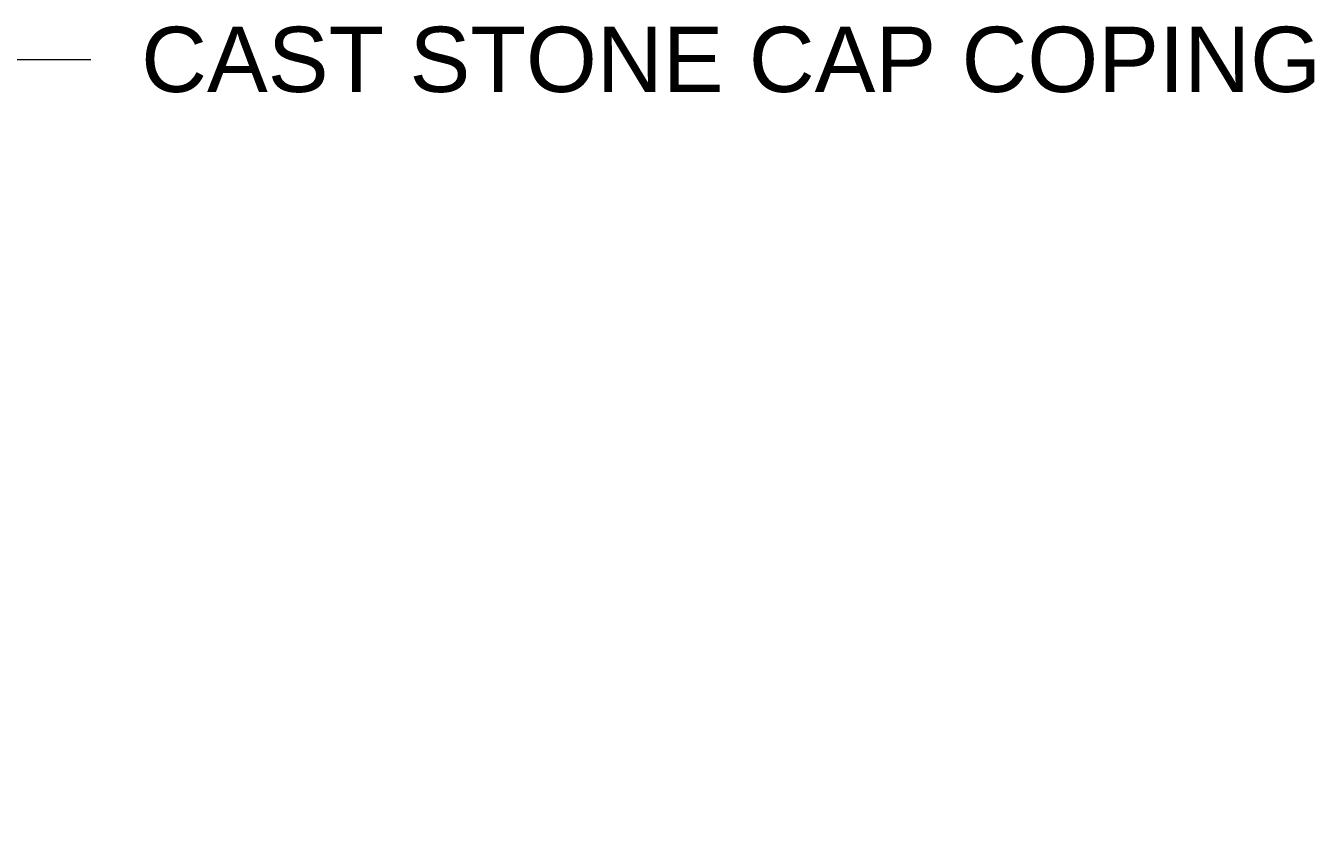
# Model space of a CAD drawing. Extents: x 261 to 424, y 0 to 368.
# Drawn here: x 362.82 to 384.42, y 81.46 to 94.91 of the extents above; entities that cross this region are included whole.
import ezdxf

# ---------------------------------------------------------------- set-up
doc = ezdxf.new("R2010")
doc.units = 0
doc.header["$MEASUREMENT"] = 0
doc.layers.add('Dt-Text', color=121, linetype='Continuous', lineweight=20)
doc.styles.get("Standard").update_dxf_attribs({"font": 'Arial.ttf'})
doc.dimstyles.new('1 Inch', dxfattribs={"dimtxt": 1.09375, "dimasz": 1.125, "dimexe": 1.125, "dimexo": 0.5625, "dimgap": 0.84375, "dimtad": 1, "dimdec": 4, "dimzin": 3, "dimdsep": 46, "dimlunit": 4, "dimtxsty": 'Standard', "dimblk": 'ARCHTICK', "dimcen": 0.5625, "dimdle": 1.125, "dimclrd": 253, "dimclre": 253, "dimclrt": 256, "dimadec": 0, "dimazin": 0, "dimtfac": 0.6, "dimtdec": 4, "dimtix": 1, "dimtmove": 2, "dimatfit": 0, "dimfxl": 1, "dimfrac": 1, "dimtolj": 1, "dimtzin": 0, "dimlwd": 9, "dimlwe": 9, "dimarcsym": 0})

# ---------------------------------------------------------------- blocks, each defined once
blk = doc.blocks.new('_ArchTick')
at = {"color": 0, "linetype": 'ByBlock', "const_width": 0.15}
blk.add_lwpolyline([(-0.5, -0.5), (0.5, 0.5)], dxfattribs=at)

msp = doc.modelspace()

# ---------------------------------------------------------------- texts
at = {"layer": 'Dt-Text', "insert": (364.75721, 94.89433), "char_height": 1.09375, "attachment_point": 1}
msp.add_mtext('\\A1;CAST STONE CAP COPING', dxfattribs=at)

# ---------------------------------------------------------------- leaders
at = {"layer": 'Dt-Text', "annotation_type": 0, "has_hookline": 1, "hookline_direction": 0, "text_width": 19.42786}
msp.add_leader([(351.03094, 81.46324), (362.1605, 94.34745), (363.91346, 94.34745)], dimstyle='1 Inch', override={"dimgap": 0.84375, "dimtad": 0}, dxfattribs=at)

doc.saveas('drawing.dxf')
